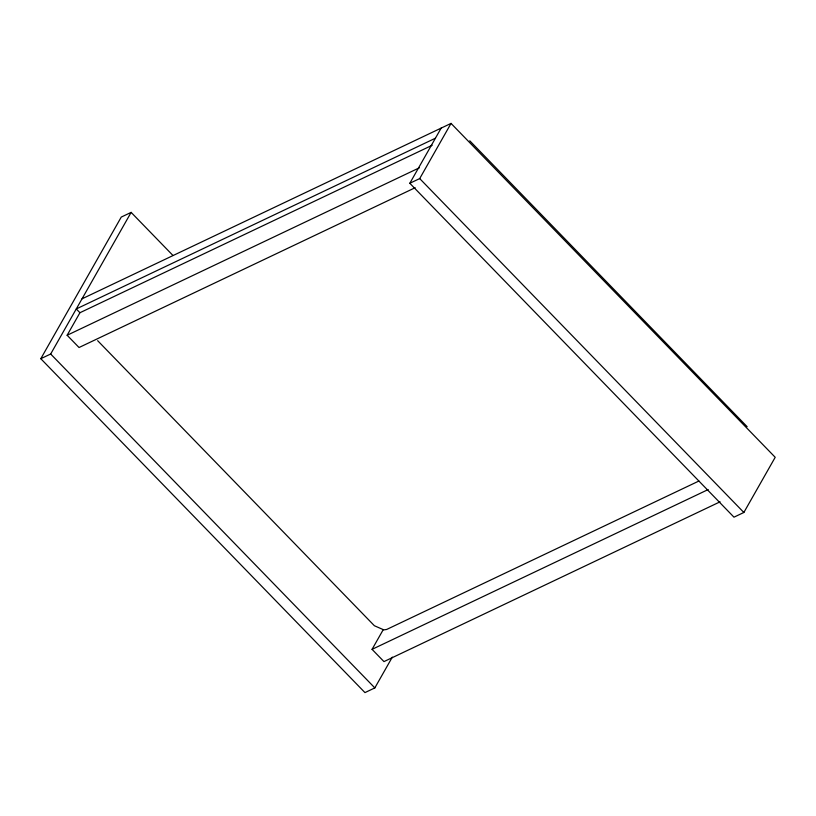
<?xml version="1.0" encoding="UTF-8"?>
<svg xmlns="http://www.w3.org/2000/svg" width="816" height="816" viewBox="0 0 816 816"><rect width="100%" height="100%" fill="white"/><g stroke="black" fill="none" stroke-linecap="round" stroke-linejoin="round"><path stroke-width="1.22" d="M392.312 657.135L374.83 687.908L364.956 692.6L40.8 358.703L121.258 217.076L131.131 212.384L172.87 255.377M40.8 358.703L50.674 354.011L131.131 212.384M415.16 187.721L79.04 347.514L67.136 335.254L79.937 312.722L432.174 145.268M82.018 298.829L451.044 123.4L775.2 457.297L743.855 512.479L733.982 517.171L409.826 183.274L441.17 128.092M409.826 183.274L419.699 178.582L451.044 123.4M720.089 501.809L383.969 661.603L372.065 649.342L383.194 629.748M435.418 138.21L76.276 308.948L79.937 312.722M67.136 335.254L419.373 167.8M698.914 481.022L386.641 629.473L383.826 629.87L374.381 625.729L97.645 340.67M372.065 649.342L708.186 489.549M469.751 140.78L747.15 426.697M419.699 178.582L743.855 512.479M50.674 354.011L374.83 687.908"/></g></svg>
